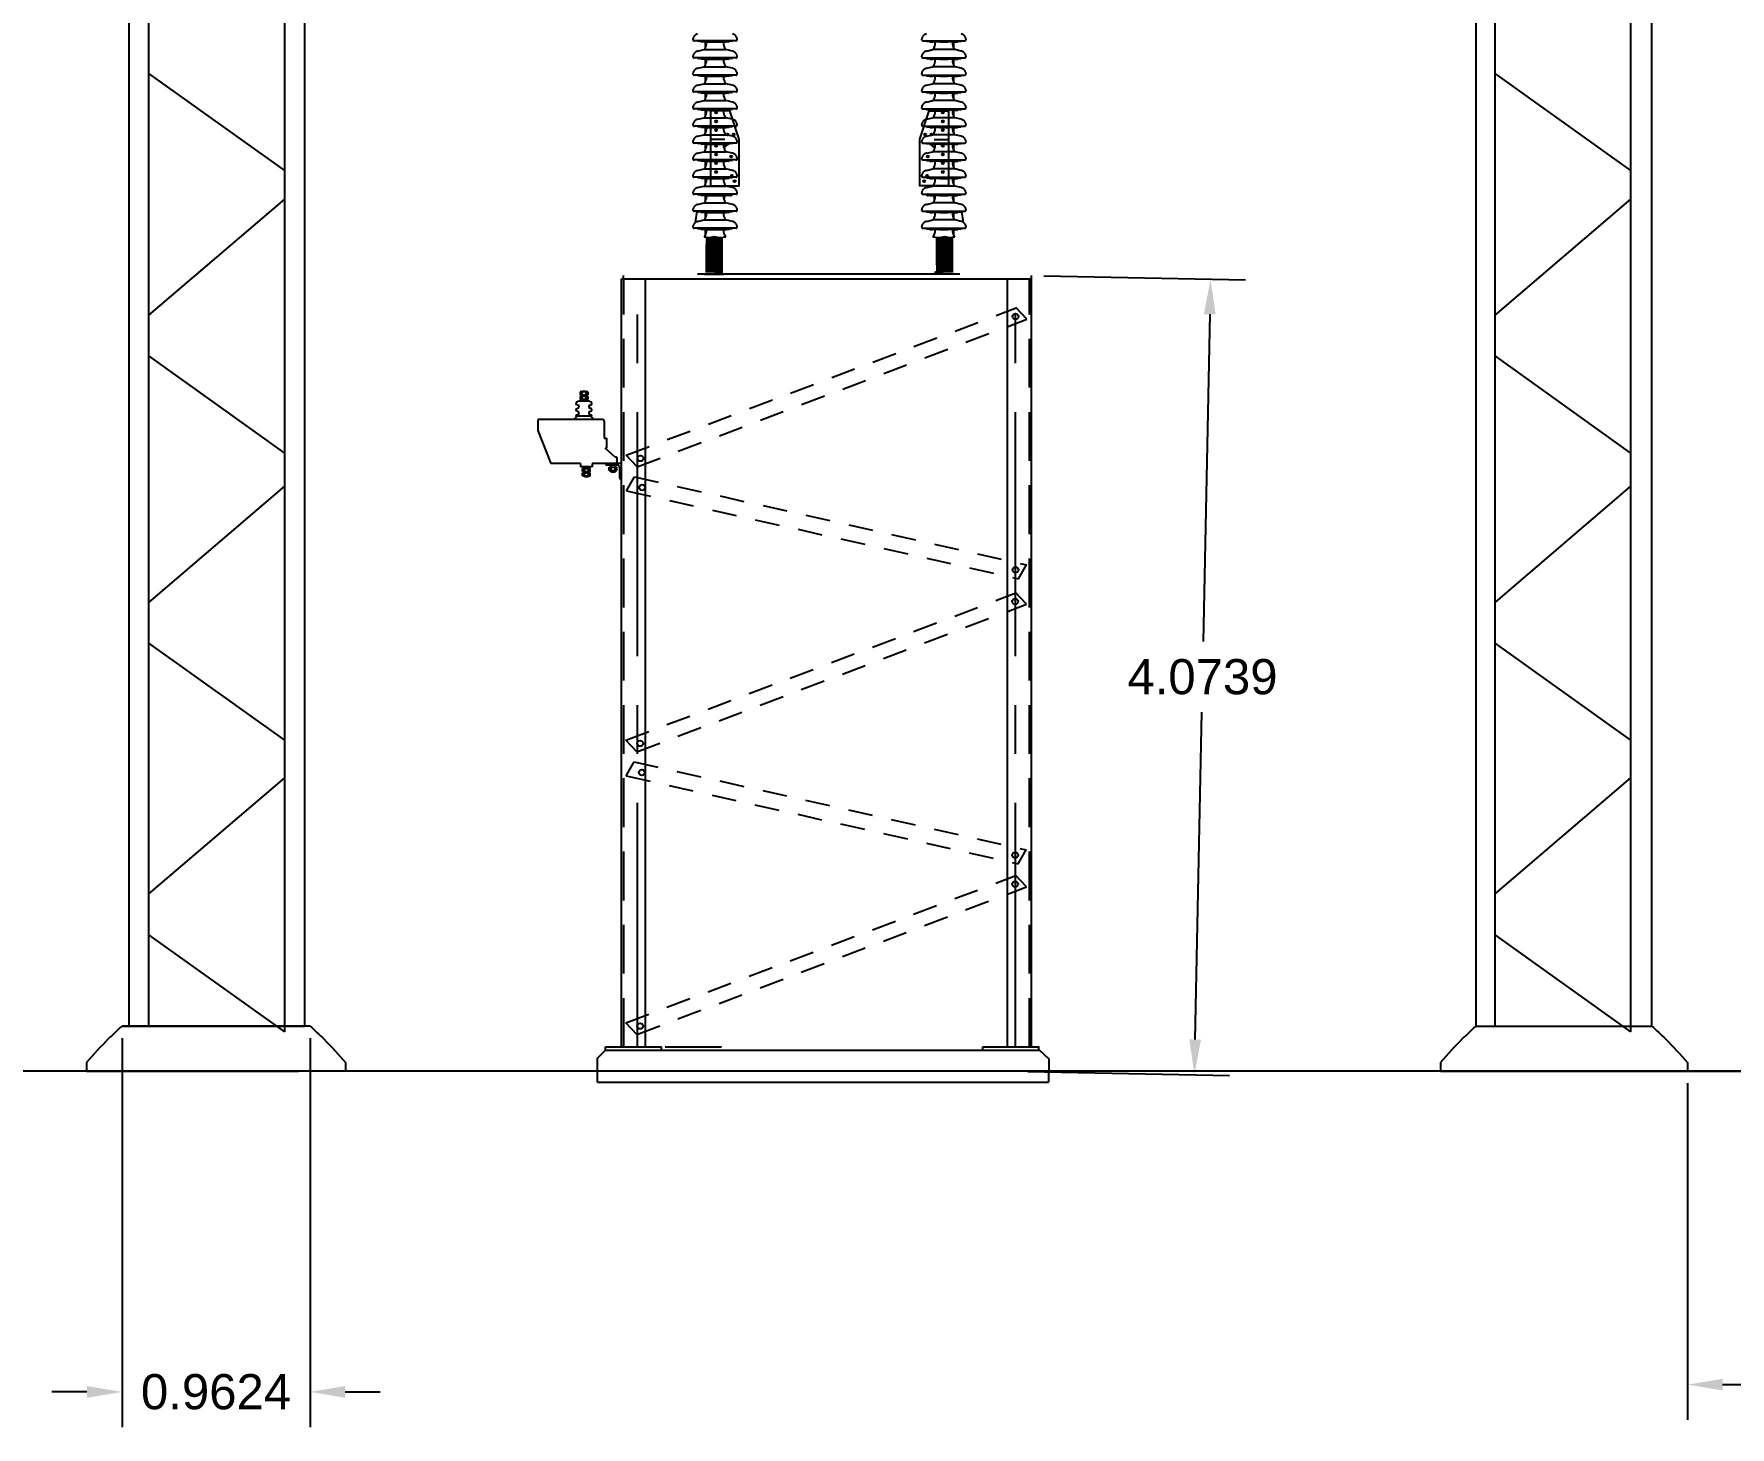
# Model space of a CAD drawing. Header units: inches. Extents: x 86.7 to 123.2, y 21.5 to 36.5.
# Drawn here: x 96.08 to 104.76, y 21.74 to 28.88 of the extents above; entities that cross this region are included whole.
import ezdxf

# ---------------------------------------------------------------- set-up
doc = ezdxf.new("R2010")
doc.units = ezdxf.units.IN
doc.header["$MEASUREMENT"] = 0
for name, pattern in [('CENTER', [2, 1.25, -0.25, 0.25, -0.25]), ('DASHED', [0.75, 0.5, -0.25]), ('HIDDEN', [0.375, 0.25, -0.125]), ('HIDDEN2', [0.1875, 0.125, -0.0625])]:
    doc.linetypes.add(name, pattern=pattern)
for name, color, linetype in [('DIM', 2, 'Continuous'), ('medidas', 3, 'Continuous'), ('referencia', 2, 'Continuous')]:
    doc.layers.add(name, color=color, linetype=linetype)
doc.styles.get("Standard").update_dxf_attribs({"font": 'Arial.ttf'})
doc.dimstyles.get("Standard").update_dxf_attribs({"dimtxt": 0.18, "dimasz": 0.18, "dimexe": 0.18, "dimexo": 0.0625, "dimgap": 0.09, "dimtad": 0, "dimtih": 1, "dimtoh": 1, "dimdec": 4, "dimzin": 0, "dimdsep": 46, "dimtxsty": 'Standard', "dimcen": 0.09, "dimadec": 0, "dimazin": 0, "dimtfac": 1, "dimtdec": 4, "dimtofl": 0, "dimtmove": 0, "dimatfit": 3, "dimfxl": 1, "dimtolj": 1, "dimtzin": 0, "dimarcsym": 0})

# ---------------------------------------------------------------- blocks, each defined once
blk = doc.blocks.new('*D13')
at = {"layer": 'Defpoints', "color": 0, "transparency": 16777216}
for p in [(96.5301, 23.7978), (97.4925, 23.7978), (97.4925, 21.9247)]:
    blk.add_point(p, dxfattribs=at)
at = {"layer": 'medidas', "color": 0, "lineweight": -2, "transparency": 16777216}
for p, q in [((96.5301, 23.7353), (96.5301, 21.7447)), ((97.4925, 23.7353), (97.4925, 21.7447)), ((96.3501, 21.9247), (96.1701, 21.9247)), ((97.6725, 21.9247), (97.8525, 21.9247))]:
    blk.add_line(p, q, dxfattribs=at)
at = {"layer": 'medidas', "color": 0, "transparency": 16777216}
for points in [[(96.3501, 21.9547), (96.3501, 21.8947), (96.5301, 21.9247)], [(97.6725, 21.9547), (97.6725, 21.8947), (97.4925, 21.9247)]]:
    blk.add_solid(points, dxfattribs=at)
at = {"layer": 'medidas', "color": 0, "transparency": 16777216, "insert": (97.0113, 21.9247), "char_height": 0.18, "attachment_point": 5}
blk.add_mtext('\\A1;0.9624', dxfattribs=at)
blk = doc.blocks.new('*D16')
at = {"layer": 'Defpoints', "color": 0, "transparency": 16777216}
for p in [(104.5454, 23.5671), (106.0454, 23.5671), (106.0454, 21.9619)]:
    blk.add_point(p, dxfattribs=at)
at = {"layer": 'medidas', "color": 0, "lineweight": -2, "transparency": 16777216}
for p, q in [((104.5454, 23.5046), (104.5454, 21.7819)), ((106.0454, 23.5046), (106.0454, 21.7819)), ((104.7254, 21.9619), (104.8408, 21.9619)), ((105.8654, 21.9619), (105.7501, 21.9619))]:
    blk.add_line(p, q, dxfattribs=at)
at = {"layer": 'medidas', "color": 0, "transparency": 16777216}
for points in [[(104.7254, 21.9919), (104.7254, 21.9319), (104.5454, 21.9619)], [(105.8654, 21.9919), (105.8654, 21.9319), (106.0454, 21.9619)]]:
    blk.add_solid(points, dxfattribs=at)
at = {"layer": 'medidas', "color": 0, "transparency": 16777216, "insert": (105.2954, 21.9619), "char_height": 0.18, "attachment_point": 5}
blk.add_mtext('\\A1;1.5000', dxfattribs=at)
blk = doc.blocks.new('*D22')
at = {"layer": 'Defpoints', "color": 0, "transparency": 16777216}
for p in [(101.1874, 27.6402), (101.1051, 23.5671), (102.0212, 23.5486)]:
    blk.add_point(p, dxfattribs=at)
at = {"layer": 'medidas', "color": 0, "lineweight": -2, "transparency": 16777216}
for p, q in [((101.2499, 27.6389), (102.2835, 27.618)), ((102.0999, 27.4417), (102.066, 25.7664)), ((102.0249, 23.7286), (102.0587, 25.4039)), ((101.1676, 23.5659), (102.2012, 23.545))]:
    blk.add_line(p, q, dxfattribs=at)
at = {"layer": 'medidas', "color": 0, "transparency": 16777216}
for points in [[(102.0699, 27.4423), (102.1299, 27.4411), (102.1035, 27.6217)], [(101.9949, 23.7292), (102.0548, 23.728), (102.0212, 23.5486)]]:
    blk.add_solid(points, dxfattribs=at)
at = {"layer": 'medidas', "color": 0, "transparency": 16777216, "insert": (102.0624, 25.5852), "char_height": 0.18, "attachment_point": 5}
blk.add_mtext('\\A1;4.0739', dxfattribs=at)
blk = doc.blocks.new('*D24')
at = {"layer": 'Defpoints', "color": 0, "transparency": 16777216}
for p in [(97.0613, 36.5351), (87.1762, 23.5671), (97.0613, 23.5671)]:
    blk.add_point(p, dxfattribs=at)
at = {"layer": 'medidas', "color": 0, "lineweight": -2, "transparency": 16777216}
for p, q in [((96.9988, 36.5351), (86.9962, 36.5351)), ((87.1762, 36.3551), (87.1762, 30.2324)), ((87.1762, 23.7471), (87.1762, 29.8699)), ((96.9988, 23.5671), (86.9962, 23.5671))]:
    blk.add_line(p, q, dxfattribs=at)
at = {"layer": 'medidas', "color": 0, "transparency": 16777216}
for points in [[(87.1462, 36.3551), (87.2062, 36.3551), (87.1762, 36.5351)], [(87.1462, 23.7471), (87.2062, 23.7471), (87.1762, 23.5671)]]:
    blk.add_solid(points, dxfattribs=at)
at = {"layer": 'medidas', "color": 0, "transparency": 16777216, "insert": (87.1762, 30.0511), "char_height": 0.18, "attachment_point": 5}
blk.add_mtext('\\A1;12.9680', dxfattribs=at)

msp = doc.modelspace()

# ---------------------------------------------------------------- linework, layer by layer
at = {"color": 2, "linetype": 'DASHED'}
for p, q in [((99.67381, 28.84241), (99.4591, 28.84241)), ((99.47813, 28.84081), (99.47813, 28.84241)), ((99.65319, 28.83921), (99.47973, 28.83921)), ((99.49445, 28.83761), (99.49445, 28.83921)), ((99.51168, 28.83601), (99.62369, 28.83601)), ((99.58715, 28.83601), (99.54576, 28.83601)), ((99.63846, 28.83761), (99.63846, 28.83921)), ((99.65479, 28.84081), (99.65479, 28.84241)), ((100.63055, 28.84241), (100.84526, 28.84241)), ((100.64958, 28.84081), (100.64958, 28.84241)), ((100.65118, 28.83921), (100.82464, 28.83921)), ((100.66591, 28.83761), (100.66591, 28.83921)), ((100.79269, 28.83601), (100.68068, 28.83601)), ((100.71722, 28.83601), (100.7586, 28.83601)), ((100.80991, 28.83761), (100.80991, 28.83921)), ((100.82624, 28.84081), (100.82624, 28.84241)), ((99.67381, 28.75445), (99.4591, 28.75445)), ((99.47726, 28.78902), (99.51045, 28.79677)), ((99.47813, 28.75285), (99.47813, 28.75445)), ((99.65319, 28.75125), (99.47973, 28.75125)), ((99.49445, 28.74965), (99.49445, 28.75125)), ((99.51045, 28.79677), (99.62246, 28.79677)), ((99.65565, 28.78902), (99.62246, 28.79677)), ((99.63846, 28.74965), (99.63846, 28.75125)), ((99.65479, 28.75285), (99.65479, 28.75445)), ((100.63055, 28.75445), (100.84526, 28.75445)), ((100.64871, 28.78902), (100.6819, 28.79677)), ((100.64958, 28.75285), (100.64958, 28.75445)), ((100.65118, 28.75125), (100.82464, 28.75125)), ((100.66591, 28.74965), (100.66591, 28.75125)), ((100.79391, 28.79677), (100.6819, 28.79677)), ((100.82711, 28.78902), (100.79391, 28.79677)), ((100.80991, 28.74965), (100.80991, 28.75125)), ((100.82624, 28.75285), (100.82624, 28.75445)), ((99.67388, 28.66649), (99.45916, 28.66649)), ((99.47732, 28.70107), (99.51051, 28.70881)), ((99.47819, 28.66489), (99.47819, 28.66649)), ((99.65325, 28.66329), (99.47979, 28.66329)), ((99.49452, 28.66169), (99.49452, 28.66329)), ((99.51051, 28.70881), (99.62253, 28.70881)), ((99.51168, 28.74805), (99.62369, 28.74805)), ((99.58715, 28.74805), (99.54576, 28.74805)), ((99.65572, 28.70107), (99.62253, 28.70881)), ((99.63852, 28.66169), (99.63852, 28.66329)), ((99.65485, 28.66489), (99.65485, 28.66649)), ((100.63049, 28.66649), (100.8452, 28.66649)), ((100.64864, 28.70107), (100.68184, 28.70881)), ((100.64951, 28.66489), (100.64951, 28.66649)), ((100.65111, 28.66329), (100.82457, 28.66329)), ((100.66584, 28.66169), (100.66584, 28.66329)), ((100.79269, 28.74805), (100.68068, 28.74805)), ((100.79385, 28.70881), (100.68184, 28.70881)), ((100.71722, 28.74805), (100.7586, 28.74805)), ((100.82704, 28.70107), (100.79385, 28.70881)), ((100.80985, 28.66169), (100.80985, 28.66329)), ((100.82617, 28.66489), (100.82617, 28.66649)), ((99.67381, 28.57981), (99.4591, 28.57981)), ((99.47726, 28.61438), (99.51045, 28.62213)), ((99.47813, 28.57821), (99.47813, 28.57981)), ((99.65319, 28.57661), (99.47973, 28.57661)), ((99.49445, 28.57501), (99.49445, 28.57661)), ((99.51045, 28.62213), (99.62246, 28.62213)), ((99.51174, 28.66009), (99.62375, 28.66009)), ((99.58721, 28.66009), (99.54583, 28.66009)), ((99.65565, 28.61438), (99.62246, 28.62213)), ((99.63846, 28.57501), (99.63846, 28.57661)), ((99.65479, 28.57821), (99.65479, 28.57981)), ((100.63055, 28.57981), (100.84526, 28.57981)), ((100.64871, 28.61438), (100.6819, 28.62213)), ((100.64958, 28.57821), (100.64958, 28.57981)), ((100.65118, 28.57661), (100.82464, 28.57661)), ((100.66591, 28.57501), (100.66591, 28.57661)), ((100.79262, 28.66009), (100.68061, 28.66009)), ((100.79391, 28.62213), (100.6819, 28.62213)), ((100.71715, 28.66009), (100.75853, 28.66009)), ((100.82711, 28.61438), (100.79391, 28.62213)), ((100.80991, 28.57501), (100.80991, 28.57661)), ((100.82624, 28.57821), (100.82624, 28.57981)), ((99.67381, 28.49313), (99.4591, 28.49313)), ((99.47726, 28.5277), (99.51045, 28.53545)), ((99.47813, 28.49153), (99.47813, 28.49313)), ((99.65319, 28.48993), (99.47973, 28.48993)), ((99.49445, 28.48833), (99.49445, 28.48993)), ((99.51045, 28.53545), (99.62246, 28.53545)), ((99.51168, 28.57341), (99.62369, 28.57341)), ((99.58715, 28.57341), (99.54576, 28.57341)), ((99.65565, 28.5277), (99.62246, 28.53545)), ((99.63846, 28.48833), (99.63846, 28.48993)), ((99.65479, 28.49153), (99.65479, 28.49313)), ((100.63055, 28.49313), (100.84526, 28.49313)), ((100.64871, 28.5277), (100.6819, 28.53545)), ((100.64958, 28.49153), (100.64958, 28.49313)), ((100.65118, 28.48993), (100.82464, 28.48993)), ((100.66591, 28.48833), (100.66591, 28.48993)), ((100.79269, 28.57341), (100.68068, 28.57341)), ((100.79391, 28.53545), (100.6819, 28.53545)), ((100.71722, 28.57341), (100.7586, 28.57341)), ((100.82711, 28.5277), (100.79391, 28.53545)), ((100.80991, 28.48833), (100.80991, 28.48993)), ((100.82624, 28.49153), (100.82624, 28.49313)), ((99.67388, 28.40517), (99.45916, 28.40517)), ((99.47732, 28.43975), (99.51051, 28.44749)), ((99.47819, 28.40357), (99.47819, 28.40517)), ((99.65325, 28.40197), (99.47979, 28.40197)), ((99.49452, 28.40037), (99.49452, 28.40197)), ((99.51051, 28.44749), (99.62253, 28.44749)), ((99.51168, 28.48673), (99.62369, 28.48673)), ((99.58715, 28.48673), (99.54576, 28.48673)), ((99.65572, 28.43975), (99.62253, 28.44749)), ((99.63852, 28.40037), (99.63852, 28.40197)), ((99.65485, 28.40357), (99.65485, 28.40517)), ((100.63049, 28.40517), (100.8452, 28.40517)), ((100.64864, 28.43975), (100.68184, 28.44749)), ((100.64951, 28.40357), (100.64951, 28.40517)), ((100.65111, 28.40197), (100.82457, 28.40197)), ((100.66584, 28.40037), (100.66584, 28.40197)), ((100.79269, 28.48673), (100.68068, 28.48673)), ((100.79385, 28.44749), (100.68184, 28.44749)), ((100.71722, 28.48673), (100.7586, 28.48673)), ((100.82704, 28.43975), (100.79385, 28.44749)), ((100.80985, 28.40037), (100.80985, 28.40197)), ((100.82617, 28.40357), (100.82617, 28.40517)), ((99.67381, 28.31849), (99.4591, 28.31849)), ((99.47726, 28.35307), (99.51045, 28.36081)), ((99.47813, 28.31689), (99.47813, 28.31849)), ((99.65319, 28.31529), (99.47973, 28.31529)), ((99.49445, 28.31369), (99.49445, 28.31529)), ((99.51045, 28.36081), (99.62246, 28.36081)), ((99.51174, 28.39877), (99.62375, 28.39877)), ((99.58721, 28.39877), (99.54583, 28.39877)), ((99.65565, 28.35307), (99.62246, 28.36081)), ((99.63846, 28.31369), (99.63846, 28.31529)), ((99.65479, 28.31689), (99.65479, 28.31849)), ((100.63055, 28.31849), (100.84526, 28.31849)), ((100.64871, 28.35307), (100.6819, 28.36081)), ((100.64958, 28.31689), (100.64958, 28.31849)), ((100.65118, 28.31529), (100.82464, 28.31529)), ((100.66591, 28.31369), (100.66591, 28.31529)), ((100.79262, 28.39877), (100.68061, 28.39877)), ((100.79391, 28.36081), (100.6819, 28.36081)), ((100.71715, 28.39877), (100.75853, 28.39877)), ((100.82711, 28.35307), (100.79391, 28.36081)), ((100.80991, 28.31369), (100.80991, 28.31529)), ((100.82624, 28.31689), (100.82624, 28.31849)), ((99.67381, 28.23181), (99.4591, 28.23181)), ((99.47726, 28.26638), (99.51045, 28.27413)), ((99.47813, 28.23021), (99.47813, 28.23181)), ((99.65319, 28.22861), (99.47973, 28.22861)), ((99.49445, 28.22701), (99.49445, 28.22861)), ((99.51045, 28.27413), (99.62246, 28.27413)), ((99.51168, 28.31209), (99.62369, 28.31209)), ((99.58715, 28.31209), (99.54576, 28.31209)), ((99.65565, 28.26638), (99.62246, 28.27413)), ((99.63846, 28.22701), (99.63846, 28.22861)), ((99.65479, 28.23021), (99.65479, 28.23181)), ((100.63055, 28.23181), (100.84526, 28.23181)), ((100.64871, 28.26638), (100.6819, 28.27413)), ((100.64958, 28.23021), (100.64958, 28.23181)), ((100.65118, 28.22861), (100.82464, 28.22861)), ((100.66591, 28.22701), (100.66591, 28.22861)), ((100.79269, 28.31209), (100.68068, 28.31209)), ((100.79391, 28.27413), (100.6819, 28.27413)), ((100.71722, 28.31209), (100.7586, 28.31209)), ((100.82711, 28.26638), (100.79391, 28.27413)), ((100.80991, 28.22701), (100.80991, 28.22861)), ((100.82624, 28.23021), (100.82624, 28.23181)), ((99.67381, 28.14385), (99.4591, 28.14385)), ((99.47726, 28.17843), (99.51045, 28.18617)), ((99.47813, 28.14225), (99.47813, 28.14385)), ((99.65319, 28.14065), (99.47973, 28.14065)), ((99.49445, 28.13905), (99.49445, 28.14065)), ((99.51045, 28.18617), (99.62246, 28.18617)), ((99.51168, 28.22541), (99.62369, 28.22541)), ((99.58715, 28.22541), (99.54576, 28.22541)), ((99.65565, 28.17843), (99.62246, 28.18617)), ((99.63846, 28.13905), (99.63846, 28.14065)), ((99.65479, 28.14225), (99.65479, 28.14385)), ((100.63055, 28.14385), (100.84526, 28.14385)), ((100.64871, 28.17843), (100.6819, 28.18617)), ((100.64958, 28.14225), (100.64958, 28.14385)), ((100.65118, 28.14065), (100.82464, 28.14065)), ((100.66591, 28.13905), (100.66591, 28.14065)), ((100.79269, 28.22541), (100.68068, 28.22541)), ((100.79391, 28.18617), (100.6819, 28.18617)), ((100.71722, 28.22541), (100.7586, 28.22541)), ((100.82711, 28.17843), (100.79391, 28.18617)), ((100.80991, 28.13905), (100.80991, 28.14065)), ((100.82624, 28.14225), (100.82624, 28.14385)), ((99.67388, 28.0559), (99.45916, 28.0559)), ((99.47732, 28.09047), (99.51051, 28.09821)), ((99.47819, 28.0543), (99.47819, 28.0559)), ((99.51051, 28.09821), (99.62253, 28.09821)), ((99.51168, 28.13745), (99.62369, 28.13745)), ((99.58715, 28.13745), (99.54576, 28.13745)), ((99.65572, 28.09047), (99.62253, 28.09821)), ((99.65485, 28.0543), (99.65485, 28.0559)), ((100.63049, 28.0559), (100.8452, 28.0559)), ((100.64864, 28.09047), (100.68184, 28.09821)), ((100.64951, 28.0543), (100.64951, 28.0559)), ((100.79269, 28.13745), (100.68068, 28.13745)), ((100.79385, 28.09821), (100.68184, 28.09821)), ((100.71722, 28.13745), (100.7586, 28.13745)), ((100.82704, 28.09047), (100.79385, 28.09821)), ((100.82617, 28.0543), (100.82617, 28.0559)), ((99.67381, 27.96922), (99.4591, 27.96922)), ((99.47726, 28.00379), (99.51045, 28.01153)), ((99.47813, 27.96762), (99.47813, 27.96922)), ((99.65325, 28.0527), (99.47979, 28.0527)), ((99.49452, 28.0511), (99.49452, 28.0527)), ((99.51045, 28.01153), (99.62246, 28.01153)), ((99.51174, 28.0495), (99.62375, 28.0495)), ((99.58721, 28.0495), (99.54583, 28.0495)), ((99.65565, 28.00379), (99.62246, 28.01153)), ((99.63852, 28.0511), (99.63852, 28.0527)), ((99.65479, 27.96762), (99.65479, 27.96922)), ((100.63055, 27.96922), (100.84526, 27.96922)), ((100.64871, 28.00379), (100.6819, 28.01153)), ((100.64958, 27.96762), (100.64958, 27.96922)), ((100.65111, 28.0527), (100.82457, 28.0527)), ((100.66584, 28.0511), (100.66584, 28.0527)), ((100.79262, 28.0495), (100.68061, 28.0495)), ((100.79391, 28.01153), (100.6819, 28.01153)), ((100.71715, 28.0495), (100.75853, 28.0495)), ((100.82711, 28.00379), (100.79391, 28.01153)), ((100.80985, 28.0511), (100.80985, 28.0527)), ((100.82624, 27.96762), (100.82624, 27.96922)), ((99.67381, 27.88253), (99.4591, 27.88253)), ((99.47726, 27.91711), (99.51045, 27.92485)), ((99.47813, 27.88093), (99.47813, 27.88253)), ((99.65319, 27.96602), (99.47973, 27.96602)), ((99.49445, 27.96442), (99.49445, 27.96602)), ((99.51045, 27.92485), (99.62246, 27.92485)), ((99.51168, 27.96282), (99.62369, 27.96282)), ((99.58715, 27.96282), (99.54576, 27.96282)), ((99.65565, 27.91711), (99.62246, 27.92485)), ((99.63846, 27.96442), (99.63846, 27.96602)), ((99.65479, 27.88093), (99.65479, 27.88253)), ((100.63055, 27.88253), (100.84526, 27.88253)), ((100.64871, 27.91711), (100.6819, 27.92485)), ((100.64958, 27.88093), (100.64958, 27.88253)), ((100.65118, 27.96602), (100.82464, 27.96602)), ((100.66591, 27.96442), (100.66591, 27.96602)), ((100.79269, 27.96282), (100.68068, 27.96282)), ((100.79391, 27.92485), (100.6819, 27.92485)), ((100.71722, 27.96282), (100.7586, 27.96282)), ((100.82711, 27.91711), (100.79391, 27.92485)), ((100.80991, 27.96442), (100.80991, 27.96602)), ((100.82624, 27.88093), (100.82624, 27.88253)), ((99.65319, 27.87933), (99.47973, 27.87933)), ((99.49445, 27.87773), (99.49445, 27.87933)), ((99.51168, 27.87613), (99.62369, 27.87613)), ((99.58715, 27.87613), (99.54576, 27.87613)), ((99.63846, 27.87773), (99.63846, 27.87933)), ((100.65118, 27.87933), (100.82464, 27.87933)), ((100.66591, 27.87773), (100.66591, 27.87933)), ((100.79269, 27.87613), (100.68068, 27.87613)), ((100.71722, 27.87613), (100.7586, 27.87613)), ((100.80991, 27.87773), (100.80991, 27.87933))]:
    msp.add_line(p, q, dxfattribs=at)
at = {"color": 2}
for p, q in [((99.51168, 28.83601), (99.49605, 28.83601)), ((99.63686, 28.83601), (99.62369, 28.83601)), ((100.66751, 28.83601), (100.68068, 28.83601)), ((100.79269, 28.83601), (100.80831, 28.83601)), ((99.51168, 28.74805), (99.49605, 28.74805)), ((99.63686, 28.74805), (99.62369, 28.74805)), ((100.66751, 28.74805), (100.68068, 28.74805)), ((100.79269, 28.74805), (100.80831, 28.74805)), ((99.51174, 28.66009), (99.49612, 28.66009)), ((99.63692, 28.66009), (99.62375, 28.66009)), ((100.66744, 28.66009), (100.68061, 28.66009)), ((100.79262, 28.66009), (100.80824, 28.66009)), ((99.51168, 28.57341), (99.49605, 28.57341)), ((99.63686, 28.57341), (99.62369, 28.57341)), ((100.66751, 28.57341), (100.68068, 28.57341)), ((100.79269, 28.57341), (100.80831, 28.57341)), ((99.51168, 28.48673), (99.49605, 28.48673)), ((99.63686, 28.48673), (99.62369, 28.48673)), ((100.66751, 28.48673), (100.68068, 28.48673)), ((100.79269, 28.48673), (100.80831, 28.48673)), ((99.51174, 28.39877), (99.49612, 28.39877)), ((99.61652, 28.33653), (99.54273, 28.33653)), ((99.63692, 28.39877), (99.62375, 28.39877)), ((100.66744, 28.39877), (100.68061, 28.39877)), ((100.68784, 28.33653), (100.76163, 28.33653)), ((100.79262, 28.39877), (100.80824, 28.39877)), ((99.51168, 28.31209), (99.49605, 28.31209)), ((99.61191, 28.29381), (99.63422, 28.31209)), ((99.63686, 28.31209), (99.62369, 28.31209)), ((100.66751, 28.31209), (100.68068, 28.31209)), ((100.69246, 28.29381), (100.67014, 28.31209)), ((100.79269, 28.31209), (100.80831, 28.31209)), ((99.51168, 28.22541), (99.49605, 28.22541)), ((99.63686, 28.22541), (99.62369, 28.22541)), ((100.66751, 28.22541), (100.68068, 28.22541)), ((100.79269, 28.22541), (100.80831, 28.22541)), ((99.51168, 28.13745), (99.49605, 28.13745)), ((99.63686, 28.13745), (99.62369, 28.13745)), ((100.66751, 28.13745), (100.68068, 28.13745)), ((100.79269, 28.13745), (100.80831, 28.13745)), ((99.46637, 27.91229), (99.47501, 27.96922)), ((99.51174, 28.0495), (99.49612, 28.0495)), ((99.61338, 28.02774), (99.61668, 28.0495)), ((99.63692, 28.0495), (99.62375, 28.0495)), ((100.66744, 28.0495), (100.68061, 28.0495)), ((100.69098, 28.02774), (100.68768, 28.0495)), ((100.79262, 28.0495), (100.80824, 28.0495)), ((100.838, 27.91229), (100.82935, 27.96922)), ((99.51168, 27.96282), (99.49605, 27.96282)), ((99.63686, 27.96282), (99.62369, 27.96282)), ((100.66751, 27.96282), (100.68068, 27.96282)), ((100.79269, 27.96282), (100.80831, 27.96282)), ((99.51168, 27.87613), (99.49605, 27.87613)), ((99.52349, 27.69385), (99.52349, 27.79833)), ((99.6016, 27.69385), (99.6016, 27.79833)), ((99.63686, 27.87613), (99.62369, 27.87613)), ((100.66751, 27.87613), (100.68068, 27.87613)), ((100.70277, 27.69385), (100.70277, 27.79833)), ((100.78087, 27.69385), (100.78087, 27.79833)), ((100.79269, 27.87613), (100.80831, 27.87613))]:
    msp.add_line(p, q, dxfattribs=at)
for points in [[(99.51652, 28.83601), (99.51652, 28.80421)], [(100.78784, 28.83601), (100.78784, 28.80421)], [(99.51652, 28.74805), (99.51652, 28.71626)], [(100.78784, 28.74805), (100.78784, 28.71626)], [(99.51652, 28.66009), (99.51652, 28.62958)], [(99.51652, 28.57981), (99.51652, 28.54289)], [(100.78784, 28.66009), (100.78784, 28.62958)], [(100.78784, 28.57981), (100.78784, 28.54289)], [(99.51652, 28.49313), (99.51652, 28.48993)], [(100.78784, 28.49313), (100.78784, 28.48993)], [(99.51652, 28.48673), (99.51652, 28.45494)], [(99.51652, 28.40517), (99.51652, 28.40197)], [(100.78784, 28.48673), (100.78784, 28.45494)], [(100.78784, 28.40517), (100.78784, 28.40197)], [(99.51652, 28.39877), (99.51652, 28.36826)], [(100.78784, 28.39877), (100.78784, 28.36826)], [(99.51652, 28.31209), (99.51652, 28.28157)], [(99.61254, 28.29217), (99.61254, 28.31209)], [(100.69183, 28.29217), (100.69183, 28.31209)], [(100.78784, 28.31209), (100.78784, 28.28157)], [(99.51652, 28.22541), (99.51652, 28.19362)], [(100.78784, 28.22541), (100.78784, 28.19362)], [(99.51652, 28.13745), (99.51652, 28.10566)], [(99.51652, 28.0559), (99.51652, 28.0527)], [(100.78784, 28.13745), (100.78784, 28.10566)], [(100.78784, 28.0559), (100.78784, 28.0527)], [(99.51652, 28.0495), (99.51652, 28.01898)], [(100.78784, 28.0495), (100.78784, 28.01898)], [(99.51652, 27.96282), (99.51652, 27.9323)], [(100.78784, 27.96282), (100.78784, 27.9323)], [(99.51652, 27.87613), (99.51652, 27.84562)], [(100.78784, 27.87613), (100.78784, 27.84562)]]:
    msp.add_lwpolyline(points, dxfattribs=at)
for points in [[(99.64157, 28.48288), (99.54273, 28.48288), (99.54273, 28.09984), (99.68995, 28.09984), (99.68995, 28.33774)], [(100.66279, 28.48288), (100.76163, 28.48288), (100.76163, 28.09984), (100.61442, 28.09984), (100.61442, 28.33774)]]:
    msp.add_lwpolyline(points, close=True, dxfattribs=at)
at = {"color": 2, "const_width": 0.08961}
for points in [[(99.56197, 27.65484), (99.56303, 27.83823)], [(100.7424, 27.65484), (100.74133, 27.83823)]]:
    msp.add_lwpolyline(points, dxfattribs=at)
at = {"color": 2}
for centre in [(99.57172, 28.47414), (99.57172, 28.42934), (100.73265, 28.47414), (100.73265, 28.42934), (99.57172, 28.38453), (99.6298, 28.36213), (99.66181, 28.36198), (100.64255, 28.36198), (100.67456, 28.36213), (100.73265, 28.38453), (99.57172, 28.30452), (99.57172, 28.25972), (99.64852, 28.2495), (100.65584, 28.2495), (100.73265, 28.30452), (100.73265, 28.25972), (99.57172, 28.21491), (99.57172, 28.17011), (99.65223, 28.15091), (100.65213, 28.15091), (100.73265, 28.21491), (100.73265, 28.17011), (99.64772, 28.05348), (99.66685, 28.12274), (100.63751, 28.12274), (100.65665, 28.05348)]:
    msp.add_circle(centre, 0.00509, dxfattribs=at)
at = {"color": 2, "linetype": 'DASHED'}
for centre, radius, start, end in [((99.4591, 28.84881), 0.0064, 173.282083, 270), ((99.48453, 28.84581), 0.032, 103.130019, 173.282083), ((99.47973, 28.84081), 0.0016, 180, 270), ((99.49605, 28.83761), 0.0016, 180, 270), ((99.63686, 28.83761), 0.0016, 270, 0), ((99.65319, 28.84081), 0.0016, 270, 0), ((99.64838, 28.84581), 0.032, 6.717917, 76.869981), ((99.67381, 28.84881), 0.0064, 270, 6.717917), ((100.63055, 28.84881), 0.0064, 173.282083, 270), ((100.65598, 28.84581), 0.032, 103.130019, 173.282083), ((100.65118, 28.84081), 0.0016, 180, 270), ((100.66751, 28.83761), 0.0016, 180, 270), ((100.80831, 28.83761), 0.0016, 270, 0), ((100.82464, 28.84081), 0.0016, 270, 0), ((100.81984, 28.84581), 0.032, 6.717917, 76.869981), ((100.84526, 28.84881), 0.0064, 270, 6.717917), ((99.4591, 28.76085), 0.0064, 173.282083, 270), ((99.48453, 28.75786), 0.032, 103.130019, 173.282083), ((99.47973, 28.75285), 0.0016, 180, 270), ((99.49605, 28.74965), 0.0016, 180, 270), ((99.63686, 28.74965), 0.0016, 270, 0), ((99.65319, 28.75285), 0.0016, 270, 0), ((99.64838, 28.75786), 0.032, 6.717917, 76.869981), ((99.67381, 28.76085), 0.0064, 270, 6.717917), ((100.63055, 28.76085), 0.0064, 173.282083, 270), ((100.65598, 28.75786), 0.032, 103.130019, 173.282083), ((100.65118, 28.75285), 0.0016, 180, 270), ((100.66751, 28.74965), 0.0016, 180, 270), ((100.80831, 28.74965), 0.0016, 270, 0), ((100.82464, 28.75285), 0.0016, 270, 0), ((100.81984, 28.75786), 0.032, 6.717917, 76.869981), ((100.84526, 28.76085), 0.0064, 270, 6.717917), ((99.45916, 28.67289), 0.0064, 173.282083, 270), ((99.48459, 28.6699), 0.032, 103.130019, 173.282083), ((99.47979, 28.66489), 0.0016, 180, 270), ((99.49612, 28.66169), 0.0016, 180, 270), ((99.63692, 28.66169), 0.0016, 270, 0), ((99.65325, 28.66489), 0.0016, 270, 0), ((99.64845, 28.6699), 0.032, 6.717917, 76.869981), ((99.67388, 28.67289), 0.0064, 270, 6.717917), ((100.63049, 28.67289), 0.0064, 173.282083, 270), ((100.65591, 28.6699), 0.032, 103.130019, 173.282083), ((100.65111, 28.66489), 0.0016, 180, 270), ((100.66744, 28.66169), 0.0016, 180, 270), ((100.80824, 28.66169), 0.0016, 270, 0), ((100.82457, 28.66489), 0.0016, 270, 0), ((100.81977, 28.6699), 0.032, 6.717917, 76.869981), ((100.8452, 28.67289), 0.0064, 270, 6.717917), ((99.4591, 28.58621), 0.0064, 173.282083, 270), ((99.48453, 28.58322), 0.032, 103.130019, 173.282083), ((99.47973, 28.57821), 0.0016, 180, 270), ((99.49605, 28.57501), 0.0016, 180, 270), ((99.63686, 28.57501), 0.0016, 270, 0), ((99.65319, 28.57821), 0.0016, 270, 0), ((99.64838, 28.58322), 0.032, 6.717917, 76.869981), ((99.67381, 28.58621), 0.0064, 270, 6.717917), ((100.63055, 28.58621), 0.0064, 173.282083, 270), ((100.65598, 28.58322), 0.032, 103.130019, 173.282083), ((100.65118, 28.57821), 0.0016, 180, 270), ((100.66751, 28.57501), 0.0016, 180, 270), ((100.80831, 28.57501), 0.0016, 270, 0), ((100.82464, 28.57821), 0.0016, 270, 0), ((100.81984, 28.58322), 0.032, 6.717917, 76.869981), ((100.84526, 28.58621), 0.0064, 270, 6.717917), ((99.4591, 28.49953), 0.0064, 173.282083, 270), ((99.48453, 28.49654), 0.032, 103.130019, 173.282083), ((99.47973, 28.49153), 0.0016, 180, 270), ((99.49605, 28.48833), 0.0016, 180, 270), ((99.63686, 28.48833), 0.0016, 270, 0), ((99.65319, 28.49153), 0.0016, 270, 0), ((99.64838, 28.49654), 0.032, 6.717917, 76.869981), ((99.67381, 28.49953), 0.0064, 270, 6.717917), ((100.63055, 28.49953), 0.0064, 173.282083, 270), ((100.65598, 28.49654), 0.032, 103.130019, 173.282083), ((100.65118, 28.49153), 0.0016, 180, 270), ((100.66751, 28.48833), 0.0016, 180, 270), ((100.80831, 28.48833), 0.0016, 270, 0), ((100.82464, 28.49153), 0.0016, 270, 0), ((100.81984, 28.49654), 0.032, 6.717917, 76.869981), ((100.84526, 28.49953), 0.0064, 270, 6.717917), ((99.45916, 28.41158), 0.0064, 173.282083, 270), ((99.48459, 28.40858), 0.032, 103.130019, 173.282083), ((99.47979, 28.40357), 0.0016, 180, 270), ((99.65325, 28.40357), 0.0016, 270, 0), ((99.64845, 28.40858), 0.032, 6.717917, 76.869981), ((99.67388, 28.41158), 0.0064, 270, 6.717917), ((100.63049, 28.41158), 0.0064, 173.282083, 270), ((100.65591, 28.40858), 0.032, 103.130019, 173.282083), ((100.65111, 28.40357), 0.0016, 180, 270), ((100.82457, 28.40357), 0.0016, 270, 0), ((100.81977, 28.40858), 0.032, 6.717917, 76.869981), ((100.8452, 28.41158), 0.0064, 270, 6.717917), ((99.4591, 28.32489), 0.0064, 173.282083, 270), ((99.48453, 28.3219), 0.032, 103.130019, 173.282083), ((99.47973, 28.31689), 0.0016, 180, 270), ((99.49612, 28.40037), 0.0016, 180, 270), ((99.63692, 28.40037), 0.0016, 270, 0), ((99.65319, 28.31689), 0.0016, 270, 0), ((99.64838, 28.3219), 0.032, 6.717917, 76.869981), ((99.67381, 28.32489), 0.0064, 270, 6.717917), ((100.63055, 28.32489), 0.0064, 173.282083, 270), ((100.65598, 28.3219), 0.032, 103.130019, 173.282083), ((100.65118, 28.31689), 0.0016, 180, 270), ((100.66744, 28.40037), 0.0016, 180, 270), ((100.80824, 28.40037), 0.0016, 270, 0), ((100.82464, 28.31689), 0.0016, 270, 0), ((100.81984, 28.3219), 0.032, 6.717917, 76.869981), ((100.84526, 28.32489), 0.0064, 270, 6.717917), ((99.4591, 28.23821), 0.0064, 173.282083, 270), ((99.48453, 28.23522), 0.032, 103.130019, 173.282083), ((99.47973, 28.23021), 0.0016, 180, 270), ((99.49605, 28.31369), 0.0016, 180, 270), ((99.63686, 28.31369), 0.0016, 270, 0), ((99.65319, 28.23021), 0.0016, 270, 0), ((99.64838, 28.23522), 0.032, 6.717917, 76.869981), ((99.67381, 28.23821), 0.0064, 270, 6.717917), ((100.63055, 28.23821), 0.0064, 173.282083, 270), ((100.65598, 28.23522), 0.032, 103.130019, 173.282083), ((100.65118, 28.23021), 0.0016, 180, 270), ((100.66751, 28.31369), 0.0016, 180, 270), ((100.80831, 28.31369), 0.0016, 270, 0), ((100.82464, 28.23021), 0.0016, 270, 0), ((100.81984, 28.23522), 0.032, 6.717917, 76.869981), ((100.84526, 28.23821), 0.0064, 270, 6.717917), ((99.4591, 28.15026), 0.0064, 173.282083, 270), ((99.48453, 28.14726), 0.032, 103.130019, 173.282083), ((99.47973, 28.14225), 0.0016, 180, 270), ((99.49605, 28.22701), 0.0016, 180, 270), ((99.63686, 28.22701), 0.0016, 270, 0), ((99.65319, 28.14225), 0.0016, 270, 0), ((99.64838, 28.14726), 0.032, 6.717917, 76.869981), ((99.67381, 28.15026), 0.0064, 270, 6.717917), ((100.63055, 28.15026), 0.0064, 173.282083, 270), ((100.65598, 28.14726), 0.032, 103.130019, 173.282083), ((100.65118, 28.14225), 0.0016, 180, 270), ((100.66751, 28.22701), 0.0016, 180, 270), ((100.80831, 28.22701), 0.0016, 270, 0), ((100.82464, 28.14225), 0.0016, 270, 0), ((100.81984, 28.14726), 0.032, 6.717917, 76.869981), ((100.84526, 28.15026), 0.0064, 270, 6.717917), ((99.45916, 28.0623), 0.0064, 173.282083, 270), ((99.48459, 28.0593), 0.032, 103.130019, 173.282083), ((99.47979, 28.0543), 0.0016, 180, 270), ((99.49605, 28.13905), 0.0016, 180, 270), ((99.63686, 28.13905), 0.0016, 270, 0), ((99.65325, 28.0543), 0.0016, 270, 0), ((99.64845, 28.0593), 0.032, 6.717917, 76.869981), ((99.67388, 28.0623), 0.0064, 270, 6.717917), ((100.63049, 28.0623), 0.0064, 173.282083, 270), ((100.65591, 28.0593), 0.032, 103.130019, 173.282083), ((100.65111, 28.0543), 0.0016, 180, 270), ((100.66751, 28.13905), 0.0016, 180, 270), ((100.80831, 28.13905), 0.0016, 270, 0), ((100.82457, 28.0543), 0.0016, 270, 0), ((100.81977, 28.0593), 0.032, 6.717917, 76.869981), ((100.8452, 28.0623), 0.0064, 270, 6.717917), ((99.4591, 27.97562), 0.0064, 173.282083, 270), ((99.48453, 27.97262), 0.032, 103.130019, 173.282083), ((99.47973, 27.96762), 0.0016, 180, 270), ((99.49612, 28.0511), 0.0016, 180, 270), ((99.63692, 28.0511), 0.0016, 270, 0), ((99.65319, 27.96762), 0.0016, 270, 0), ((99.64838, 27.97262), 0.032, 6.717917, 76.869981), ((99.67381, 27.97562), 0.0064, 270, 6.717917), ((100.63055, 27.97562), 0.0064, 173.282083, 270), ((100.65598, 27.97262), 0.032, 103.130019, 173.282083), ((100.65118, 27.96762), 0.0016, 180, 270), ((100.66744, 28.0511), 0.0016, 180, 270), ((100.80824, 28.0511), 0.0016, 270, 0), ((100.82464, 27.96762), 0.0016, 270, 0), ((100.81984, 27.97262), 0.032, 6.717917, 76.869981), ((100.84526, 27.97562), 0.0064, 270, 6.717917), ((99.4591, 27.88894), 0.0064, 173.282083, 270), ((99.48453, 27.88594), 0.032, 103.130019, 173.282083), ((99.47973, 27.88093), 0.0016, 180, 270), ((99.49605, 27.96442), 0.0016, 180, 270), ((99.63686, 27.96442), 0.0016, 270, 0), ((99.65319, 27.88093), 0.0016, 270, 0), ((99.64838, 27.88594), 0.032, 6.717917, 76.869981), ((99.67381, 27.88894), 0.0064, 270, 6.717917), ((100.63055, 27.88894), 0.0064, 173.282083, 270), ((100.65598, 27.88594), 0.032, 103.130019, 173.282083), ((100.65118, 27.88093), 0.0016, 180, 270), ((100.66751, 27.96442), 0.0016, 180, 270), ((100.80831, 27.96442), 0.0016, 270, 0), ((100.82464, 27.88093), 0.0016, 270, 0), ((100.81984, 27.88594), 0.032, 6.717917, 76.869981), ((100.84526, 27.88894), 0.0064, 270, 6.717917), ((99.49605, 27.87773), 0.0016, 180, 270), ((99.56254, 27.79833), 0.03905, 0, 180), ((99.56254, 27.78962), 0.0143, 0, 180), ((99.63686, 27.87773), 0.0016, 270, 0), ((100.66751, 27.87773), 0.0016, 180, 270), ((100.74182, 27.79833), 0.03905, 0, 180), ((100.74182, 27.78962), 0.0143, 0, 180), ((100.80831, 27.87773), 0.0016, 270, 0)]:
    msp.add_arc(centre, radius, start, end, dxfattribs=at)
at = {"color": 2}
for centre, radius, start, end in [((99.49405, 28.8258), 0.02853, 326.878693, 20.968667), ((99.63886, 28.8258), 0.02853, 159.031333, 213.121307), ((100.6655, 28.8258), 0.02853, 326.878693, 20.968667), ((100.81032, 28.8258), 0.02853, 159.031333, 213.121307), ((99.50036, 28.8112), 0.01761, 304.957695, 356.774325), ((99.63255, 28.8112), 0.01761, 183.225675, 235.042305), ((100.67181, 28.8112), 0.01761, 304.957695, 356.774325), ((100.804, 28.8112), 0.01761, 183.225675, 235.042305), ((99.50036, 28.72324), 0.01761, 304.957695, 356.774325), ((99.49405, 28.73784), 0.02853, 326.878693, 20.968667), ((99.63886, 28.73784), 0.02853, 159.031333, 213.121307), ((99.63255, 28.72324), 0.01761, 183.225675, 235.042305), ((100.67181, 28.72324), 0.01761, 304.957695, 356.774325), ((100.6655, 28.73784), 0.02853, 326.878693, 20.968667), ((100.81032, 28.73784), 0.02853, 159.031333, 213.121307), ((100.804, 28.72324), 0.01761, 183.225675, 235.042305), ((99.50036, 28.63656), 0.01761, 304.957695, 356.774325), ((99.49405, 28.65116), 0.02853, 326.878693, 18.251529), ((99.63886, 28.65116), 0.02853, 161.748471, 213.121307), ((99.63255, 28.63656), 0.01761, 183.225675, 235.042305), ((100.67181, 28.63656), 0.01761, 304.957695, 356.774325), ((100.6655, 28.65116), 0.02853, 326.878693, 18.251529), ((100.81032, 28.65116), 0.02853, 161.748471, 213.121307), ((100.804, 28.63656), 0.01761, 183.225675, 235.042305), ((99.50036, 28.54988), 0.01761, 304.957695, 356.774325), ((99.49405, 28.56448), 0.02853, 326.878693, 18.251529), ((99.63886, 28.56448), 0.02853, 161.748471, 213.121307), ((99.63255, 28.54988), 0.01761, 183.225675, 235.042305), ((100.67181, 28.54988), 0.01761, 304.957695, 356.774325), ((100.6655, 28.56448), 0.02853, 326.878693, 18.251529), ((100.81032, 28.56448), 0.02853, 161.748471, 213.121307), ((100.804, 28.54988), 0.01761, 183.225675, 235.042305), ((99.50036, 28.46192), 0.01761, 304.957695, 356.774325), ((99.49405, 28.47652), 0.02853, 326.878693, 20.968667), ((99.63886, 28.47652), 0.02853, 159.031333, 213.121307), ((99.63255, 28.46192), 0.01761, 183.225675, 235.042305), ((100.67181, 28.46192), 0.01761, 304.957695, 356.774325), ((100.6655, 28.47652), 0.02853, 326.878693, 20.968667), ((100.81032, 28.47652), 0.02853, 159.031333, 213.121307), ((100.804, 28.46192), 0.01761, 183.225675, 235.042305), ((99.50036, 28.37524), 0.01761, 304.957695, 356.774325), ((99.49405, 28.38984), 0.02853, 326.878693, 18.251529), ((99.63886, 28.38984), 0.02853, 161.748471, 213.121307), ((99.63255, 28.37524), 0.01761, 183.225675, 235.042305), ((100.67181, 28.37524), 0.01761, 304.957695, 356.774325), ((100.6655, 28.38984), 0.02853, 326.878693, 18.251529), ((100.81032, 28.38984), 0.02853, 161.748471, 213.121307), ((100.804, 28.37524), 0.01761, 183.225675, 235.042305), ((99.50036, 28.28856), 0.01761, 304.957695, 356.774325), ((99.49405, 28.30316), 0.02853, 326.878693, 18.251529), ((99.63886, 28.30316), 0.02853, 161.748471, 213.121307), ((99.63255, 28.28856), 0.01761, 183.225675, 235.042305), ((100.67181, 28.28856), 0.01761, 304.957695, 356.774325), ((100.6655, 28.30316), 0.02853, 326.878693, 18.251529), ((100.81032, 28.30316), 0.02853, 161.748471, 213.121307), ((100.804, 28.28856), 0.01761, 183.225675, 235.042305), ((99.50036, 28.2006), 0.01761, 304.957695, 356.774325), ((99.49405, 28.2152), 0.02853, 326.878693, 20.968667), ((99.63886, 28.2152), 0.02853, 159.031333, 213.121307), ((99.63255, 28.2006), 0.01761, 183.225675, 235.042305), ((100.67181, 28.2006), 0.01761, 304.957695, 356.774325), ((100.6655, 28.2152), 0.02853, 326.878693, 20.968667), ((100.81032, 28.2152), 0.02853, 159.031333, 213.121307), ((100.804, 28.2006), 0.01761, 183.225675, 235.042305), ((99.50036, 28.11265), 0.01761, 304.957695, 356.774325), ((99.49405, 28.12724), 0.02853, 326.878693, 20.968667), ((99.63886, 28.12724), 0.02853, 159.031333, 213.121307), ((99.63255, 28.11265), 0.01761, 183.225675, 235.042305), ((100.67181, 28.11265), 0.01761, 304.957695, 356.774325), ((100.6655, 28.12724), 0.02853, 326.878693, 20.968667), ((100.81032, 28.12724), 0.02853, 159.031333, 213.121307), ((100.804, 28.11265), 0.01761, 183.225675, 235.042305), ((99.50036, 28.02596), 0.01761, 304.957695, 356.774325), ((99.49405, 28.04056), 0.02853, 326.878693, 18.251529), ((99.63886, 28.04056), 0.02853, 161.748471, 213.121307), ((99.63255, 28.02596), 0.01761, 183.225675, 235.042305), ((100.67181, 28.02596), 0.01761, 304.957695, 356.774325), ((100.6655, 28.04056), 0.02853, 326.878693, 18.251529), ((100.81032, 28.04056), 0.02853, 161.748471, 213.121307), ((100.804, 28.02596), 0.01761, 183.225675, 235.042305), ((99.50036, 27.93928), 0.01761, 304.957695, 356.774325), ((99.49405, 27.95388), 0.02853, 326.878693, 18.251529), ((99.63886, 27.95388), 0.02853, 161.748471, 213.121307), ((99.63255, 27.93928), 0.01761, 183.225675, 235.042305), ((100.67181, 27.93928), 0.01761, 304.957695, 356.774325), ((100.6655, 27.95388), 0.02853, 326.878693, 18.251529), ((100.81032, 27.95388), 0.02853, 161.748471, 213.121307), ((100.804, 27.93928), 0.01761, 183.225675, 235.042305), ((99.50036, 27.8526), 0.01761, 304.957695, 356.774325), ((99.56646, 28.23264), 0.39843, 261.919335, 278.080665), ((99.49405, 27.8672), 0.02853, 326.878693, 18.251529), ((99.63886, 27.8672), 0.02853, 161.748471, 213.121307), ((99.63255, 27.8526), 0.01761, 183.225675, 235.042305), ((100.67181, 27.8526), 0.01761, 304.957695, 356.774325), ((100.73791, 28.23264), 0.39843, 261.919335, 278.080665), ((100.6655, 27.8672), 0.02853, 326.878693, 18.251529), ((100.81032, 27.8672), 0.02853, 161.748471, 213.121307), ((100.804, 27.8526), 0.01761, 183.225675, 235.042305)]:
    msp.add_arc(centre, radius, start, end, dxfattribs=at)
at = {"layer": 'DIM'}
for p, q in [((96.56398, 33.97748), (96.56398, 23.79779)), ((96.66602, 33.97748), (96.66602, 23.79779)), ((97.36194, 33.97748), (97.36194, 23.76756)), ((97.46398, 33.97748), (97.46398, 23.79779)), ((103.46298, 23.79779), (103.46298, 33.02679)), ((103.55902, 33.02679), (103.55902, 23.79779)), ((104.25494, 33.02679), (104.25494, 23.76756)), ((104.36298, 23.79779), (104.36298, 33.02679)), ((96.66602, 28.67472), (97.36194, 28.17705)), ((103.55902, 28.67472), (104.25494, 28.17705)), ((97.36194, 28.03094), (96.66602, 27.43694)), ((104.25494, 28.03094), (103.55902, 27.43694)), ((96.66602, 27.22824), (97.36194, 26.73057)), ((103.55902, 27.22824), (104.25494, 26.73057)), ((97.36194, 26.56096), (96.66602, 25.96696)), ((104.25494, 26.56096), (103.55902, 25.96696)), ((96.66602, 25.75826), (97.36194, 25.26058)), ((103.55902, 25.75826), (104.25494, 25.26058)), ((97.36194, 25.06794), (96.66602, 24.47394)), ((104.25494, 25.06794), (103.55902, 24.47394)), ((96.66602, 24.26524), (97.36194, 23.76756)), ((103.55902, 24.26524), (104.25494, 23.76756)), ((97.49253, 23.79779), (96.53008, 23.79779)), ((100.93729, 23.69118), (101.2246, 23.69118)), ((120.50565, 23.56714), (88.61231, 23.56714))]:
    msp.add_line(p, q, dxfattribs=at)
at = {"layer": 'DIM', "color": 2}
for p, q in [((99.08738, 23.69118), (99.08738, 27.62373)), ((99.08738, 27.62373), (101.18738, 27.62373)), ((99.09559, 27.64107), (99.09559, 27.6256)), ((99.21079, 23.69118), (99.21079, 27.62373)), ((100.82022, 27.64632), (99.47606, 27.64632)), ((99.51055, 27.64632), (99.611, 27.64632)), ((99.56657, 27.65664), (99.56657, 27.64632)), ((99.56746, 27.65754), (99.60067, 27.65754)), ((99.60157, 27.65664), (99.60157, 27.64632)), ((100.69362, 27.65664), (100.69362, 27.64632)), ((100.69452, 27.65754), (100.72772, 27.65754)), ((100.72862, 27.65664), (100.72862, 27.64632)), ((101.06398, 23.69118), (101.06398, 27.62373)), ((101.18738, 27.62373), (101.18738, 27.64019)), ((101.18738, 23.69118), (101.18738, 27.62373)), ((98.91466, 27.04402), (98.87517, 27.04402)), ((98.87517, 27.04402), (98.87517, 27.02757)), ((98.91466, 27.02757), (98.87517, 27.02757)), ((98.87517, 27.02151), (98.87517, 27.00506)), ((98.91466, 27.02151), (98.87517, 27.02151)), ((98.90479, 27.04619), (98.88505, 27.04619)), ((98.88505, 27.04619), (98.88505, 26.99683)), ((98.90479, 27.04619), (98.90479, 26.99683)), ((98.91466, 27.04402), (98.91466, 27.02757)), ((98.91466, 27.02151), (98.91466, 27.00506)), ((98.86201, 26.99354), (98.86695, 26.99683)), ((98.92289, 26.99683), (98.86695, 26.99683)), ((98.91466, 27.00506), (98.87517, 27.00506)), ((98.92783, 26.99354), (98.92289, 26.99683)), ((98.65963, 26.90304), (98.65963, 26.84668)), ((98.99035, 26.90304), (98.65963, 26.90304)), ((98.65963, 26.84668), (98.72544, 26.67762)), ((98.93606, 26.91949), (98.85378, 26.91949)), ((98.99858, 26.89481), (98.99858, 26.80798)), ((98.99858, 26.80798), (99.01289, 26.80798)), ((99.05453, 26.71053), (99.00301, 26.75679)), ((99.00301, 26.75679), (99.01289, 26.75679)), ((99.01289, 26.75679), (99.01289, 26.80798)), ((98.87819, 26.67762), (98.72544, 26.67762)), ((98.87819, 26.67762), (98.87819, 26.66116)), ((98.93798, 26.67762), (98.93798, 26.66116)), ((99.03478, 26.67762), (98.93798, 26.67762)), ((99.03478, 26.63309), (99.03478, 26.66939)), ((99.0644, 26.71053), (99.05453, 26.71053)), ((99.0644, 26.67762), (99.05453, 26.67762)), ((99.05453, 26.63309), (99.05453, 26.66939)), ((99.0644, 26.71053), (99.0644, 26.67762)), ((98.93798, 26.66116), (98.87819, 26.66116)), ((98.88834, 26.65294), (98.92783, 26.65294)), ((98.88834, 26.63648), (98.88834, 26.65294)), ((98.88834, 26.63648), (98.92783, 26.63648)), ((98.88834, 26.61397), (98.88834, 26.63043)), ((98.88834, 26.63043), (98.92783, 26.63043)), ((98.88834, 26.61397), (98.92783, 26.61397)), ((98.89821, 26.6118), (98.89821, 26.66116)), ((98.89821, 26.6118), (98.91796, 26.6118)), ((98.91796, 26.6118), (98.91796, 26.66116)), ((98.92783, 26.63648), (98.92783, 26.65294)), ((98.92783, 26.61397), (98.92783, 26.63043)), ((99.02491, 26.65872), (99.0644, 26.65872)), ((99.02491, 26.64227), (99.02491, 26.65872)), ((99.02491, 26.64227), (99.0644, 26.64227)), ((99.05453, 26.63309), (99.03478, 26.63309)), ((99.0644, 26.64227), (99.0644, 26.65872)), ((99.00511, 23.69118), (99.29306, 23.69118)), ((99.00511, 23.67473), (99.00511, 23.69118)), ((99.00511, 23.67473), (99.29306, 23.67473)), ((99.29306, 23.67473), (99.29306, 23.69118)), ((99.31094, 23.69118), (99.59889, 23.69118)), ((100.93729, 23.67473), (100.93729, 23.69118)), ((100.93729, 23.67473), (101.22524, 23.67473)), ((101.2246, 23.67709), (101.2246, 23.69354))]:
    msp.add_line(p, q, dxfattribs=at)
at = {"layer": 'DIM', "color": 2, "linetype": 'HIDDEN'}
for p, q in [((99.0989, 23.69118), (99.0989, 27.62373)), ((101.17586, 23.69118), (101.17586, 27.62373))]:
    msp.add_line(p, q, dxfattribs=at)
at = {"layer": 'DIM', "color": 2, "linetype": 'CENTER'}
for p, q in [((99.16965, 23.69118), (99.16965, 27.62373)), ((101.10511, 23.69118), (101.10511, 27.62373))]:
    msp.add_line(p, q, dxfattribs=at)
at = {"layer": 'DIM', "color": 2, "linetype": 'HIDDEN2'}
for p, q in [((99.1115, 26.72041), (101.10863, 27.47424)), ((101.16326, 27.41639), (101.10677, 27.47621)), ((99.16799, 26.6606), (101.16326, 27.41639)), ((99.16799, 26.6606), (99.1115, 26.72041)), ((99.11372, 26.53823), (99.15367, 26.61015)), ((99.15367, 26.61015), (101.16105, 26.15884)), ((99.11372, 26.53823), (101.12109, 26.08692)), ((101.12109, 26.08692), (101.16105, 26.15884)), ((99.10984, 25.2613), (101.10697, 26.01513)), ((101.1616, 25.95728), (101.10511, 26.0171)), ((99.16633, 25.20149), (101.1616, 25.95728)), ((99.16633, 25.20149), (99.10984, 25.2613)), ((99.11206, 25.07912), (99.15201, 25.15104)), ((99.15201, 25.15104), (101.15939, 24.69973)), ((99.11206, 25.07912), (101.11943, 24.62781)), ((101.11943, 24.62781), (101.15939, 24.69973)), ((99.10984, 23.81442), (101.10697, 24.56825)), ((99.16633, 23.75461), (101.1616, 24.5104)), ((101.1616, 24.5104), (101.10511, 24.57022)), ((99.16633, 23.75461), (99.10984, 23.81442))]:
    msp.add_line(p, q, dxfattribs=at)
at = {"layer": 'DIM', "color": 2, "linetype": 'Continuous'}
for p, q in [((99.08738, 26.67762), (99.00511, 26.67762)), ((99.06435, 26.66939), (99.01334, 26.66939)), ((99.08738, 26.59535), (99.08738, 26.67762))]:
    msp.add_line(p, q, dxfattribs=at)
at = {"layer": 'DIM', "color": 7}
msp.add_line((98.96398, 23.51019), (101.27409, 23.51019), dxfattribs=at)
at = {"layer": 'DIM', "color": 2, "linetype": 'Continuous'}
msp.add_lwpolyline([(99.08738, 26.59535, -0.4142136), (99.07915, 26.60357), (99.07915, 26.65458)], format="xyb", dxfattribs=at)
at = {"layer": 'DIM', "color": 2}
msp.add_lwpolyline([(98.96398, 23.51019), (98.96398, 23.63359), (99.00511, 23.67473), (101.22736, 23.67473), (101.27628, 23.62989), (101.27409, 23.51019)], dxfattribs=at)
for centre in [(101.10511, 27.4301), (99.18446, 26.70394), (99.19334, 26.55499), (101.10511, 26.13255), (101.10345, 25.97099), (99.1828, 25.24483), (99.19168, 25.09588), (101.10345, 24.67344), (101.10345, 24.52411), (99.1828, 23.79795)]:
    msp.add_circle(centre, 0.01481, dxfattribs=at)
for centre, radius, start, end in [((99.56746, 27.65664), 0.000897, 90, 180), ((99.60067, 27.65664), 0.000897, 0, 90), ((100.69452, 27.65664), 0.000897, 90, 180), ((100.72772, 27.65664), 0.000897, 0, 90), ((98.86201, 26.98531), 0.00823, 90, 270), ((98.86201, 26.9524), 0.00823, 90, 270), ((98.86201, 26.91949), 0.00823, 90, 180), ((98.86201, 26.96886), 0.00823, 270, 90), ((98.86201, 26.93595), 0.00823, 270, 90), ((98.92783, 26.96886), 0.00823, 90, 270), ((98.92783, 26.93595), 0.00823, 90, 270), ((98.92783, 26.98531), 0.00823, 270, 90), ((98.92783, 26.9524), 0.00823, 270, 90), ((98.92783, 26.91949), 0.00823, 0, 90), ((98.76599, 26.98138), 0.11052, 314.860952, 325.948608), ((99.02385, 26.98138), 0.11052, 214.051392, 225.139048), ((98.99035, 26.89481), 0.00823, 360, 90)]:
    msp.add_arc(centre, radius, start, end, dxfattribs=at)
at = {"layer": 'DIM', "color": 2, "linetype": 'Continuous'}
for centre, radius, start, end in [((99.01334, 26.67762), 0.00823, 180, 270), ((99.06435, 26.65458), 0.01481, 26.3878, 90), ((99.06435, 26.65458), 0.01481, 0, 26.3878)]:
    msp.add_arc(centre, radius, start, end, dxfattribs=at)
at = {"layer": 'referencia'}
for p, q in [((96.53008, 23.79779), (97.46398, 23.79779)), ((103.46298, 23.79779), (104.36298, 23.79779)), ((96.34764, 23.61124), (96.34764, 23.56714)), ((96.34764, 23.56714), (97.43342, 23.56714)), ((97.67498, 23.61124), (97.67498, 23.56714)), ((103.28053, 23.61124), (103.28053, 23.56714)), ((103.28053, 23.56714), (104.54542, 23.56714)), ((104.54542, 23.61124), (104.54542, 23.56714)), ((104.54542, 23.56714), (106.04542, 23.56714))]:
    msp.add_line(p, q, dxfattribs=at)
for points in [[(96.53008, 23.79779), (96.45961, 23.73165), (96.34764, 23.61124)], [(97.49253, 23.79779), (97.56301, 23.73165), (97.67498, 23.61124)], [(103.46298, 23.79779), (103.3925, 23.73165), (103.28053, 23.61124)], [(104.36298, 23.79779), (104.43345, 23.73165), (104.54542, 23.61124)]]:
    msp.add_spline(points, degree=3, dxfattribs=at)

# ---------------------------------------------------------------- dimensions: what is measured, and where the dimension line sits
at = {"layer": 'medidas'}
dim = msp.add_linear_dim(base=(87.17617, 23.56714), p1=(97.06131, 36.53514), p2=(97.06131, 23.56714), angle=90, dimstyle='Standard', dxfattribs=at)
dim.commit()
dim.dimension.update_dxf_attribs({"geometry": '*D24', "text_midpoint": (87.17617, 30.05114)})
dim = msp.add_aligned_dim(p1=(101.18738, 27.64019), p2=(101.10511, 23.56714), distance=0.9163, dimstyle='Standard', dxfattribs=at)
dim.commit()
dim.dimension.update_dxf_attribs({"geometry": '*D22', "text_midpoint": (102.06236, 25.58516)})
for base, p1, p2, picture, middle in [((97.492529, 21.924705), (96.530084, 23.797794), (97.492529, 23.797794), '*D13', (97.011307, 21.924705)), ((106.04542, 21.96188), (104.54542, 23.56714), (106.04542, 23.56714), '*D16', (105.29542, 21.96188))]:
    dim = msp.add_linear_dim(base=base, p1=p1, p2=p2, dimstyle='Standard', dxfattribs=at)
    dim.commit()
    dim.dimension.update_dxf_attribs({"geometry": picture, "text_midpoint": middle})

doc.saveas('drawing.dxf')
